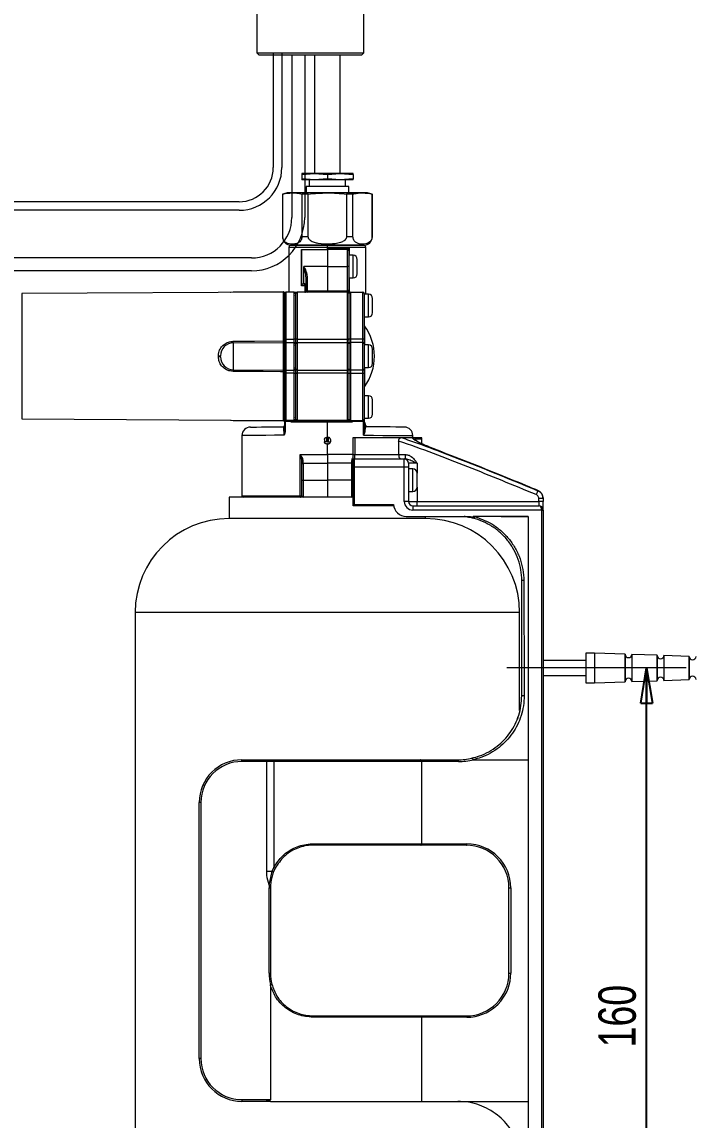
# Model space of a CAD drawing. Header units: millimetres. Extents: x 21 to 1027, y 27 to 1460.
# Drawn here: x 394 to 710, y 386 to 900 of the extents above; entities that cross this region are included whole.
import ezdxf

# ---------------------------------------------------------------- set-up
doc = ezdxf.new("R2010")
doc.units = ezdxf.units.MM
doc.header["$LTSCALE"] = 5
doc.linetypes.add('CENTERX2', pattern=[20.32, 12.7, -2.54, 2.54, -2.54])
doc.layers.add('LEVEL0', color=179, linetype='Continuous')
doc.styles.add('SLDTEXTSTYLE0', font='TXT', dxfattribs={"width": 0.75})
doc.dimstyles.new('SLDDIMSTYLE1', dxfattribs={"dimtxt": 17.5, "dimasz": 16.51, "dimexe": 0, "dimexo": 0.0625, "dimgap": 4.375, "dimtad": 1, "dimdec": 0, "dimlfac": 0.5, "dimrnd": 1e-09, "dimzin": 12, "dimdsep": 46, "dimtxsty": 'SLDTEXTSTYLE0', "dimblk1": 'CLOSED', "dimblk2": 'CLOSED', "dimsah": 1, "dimcen": 0.09, "dimadec": 0, "dimazin": 3, "dimtfac": 1, "dimtofl": 0, "dimtmove": 0, "dimatfit": 3, "dimldrblk": 'CLOSED', "dimfxl": 0, "dimfrac": 2, "dimtolj": 1, "dimtzin": 12, "dimarcsym": 0})

# ---------------------------------------------------------------- blocks, each defined once
blk = doc.blocks.new('_CLOSED')
at = {"color": 0, "linetype": 'ByBlock', "lineweight": -2}
for p, q in [((-1, 0.166667), (0, 0)), ((-1, 0.166667), (-1, -0.166667)), ((0, 0), (-1, -0.166667)), ((0, 0), (-1, 0))]:
    blk.add_line(p, q, dxfattribs=at)
blk = doc.blocks.new('_D_4')
at = {"layer": 'LEVEL0', "color": 7}
blk.add_line((686.64, 277.3), (686.64, 597.3), dxfattribs=at)
at = {"layer": 'LEVEL0', "color": 7, "xscale": 16.51, "yscale": 16.51}
for p, rotation in [((686.64, 597.3, -32.55), 90.00000000000014), ((686.64, 277.3, -32.55), 270.0000000000002)]:
    blk.add_blockref('_CLOSED', p, dxfattribs=dict(at, rotation=rotation))
at = {"layer": 'LEVEL0', "color": 7, "insert": (664.08, 419.56, -32.55), "char_height": 17.5, "attachment_point": 1, "rotation": 90, "style": 'SLDTEXTSTYLE0'}
blk.add_mtext('160', dxfattribs=at)

msp = doc.modelspace()

# ---------------------------------------------------------------- linework, layer by layer
at = {"color": 7, "linetype": 'Continuous', "lineweight": 15}
for p, q in [((504.18, 937.81), (504.18, 885.39)), ((554.18, 885.39), (554.18, 937.81)), ((504.18, 885.39), (505.18, 884.39)), ((504.18, 885.39), (554.18, 885.39)), ((553.18, 884.39), (554.18, 885.39)), ((553.18, 884.39), (505.18, 884.39)), ((531.17, 884.39), (531.17, 828.9)), ((543.17, 828.9), (543.17, 884.39)), ((525.17, 828.4), (531.17, 828.9)), ((525.17, 828.9), (525.17, 828.4)), ((531.17, 828.9), (525.17, 828.9)), ((525.17, 828.4), (525.17, 826.39)), ((531.17, 828.9), (537.17, 828.4)), ((543.17, 828.9), (531.17, 828.9)), ((537.17, 828.4), (543.17, 828.9)), ((537.17, 828.4), (537.17, 826.39)), ((543.17, 828.9), (549.17, 828.4)), ((549.17, 828.9), (543.17, 828.9)), ((549.17, 828.4), (549.17, 828.9)), ((549.17, 828.4), (549.17, 826.39)), ((531.17, 825.9), (525.17, 826.39)), ((525.17, 826.39), (525.17, 825.9)), ((531.17, 825.9), (525.17, 825.9)), ((528.67, 825.9), (528.67, 822.9)), ((537.17, 826.39), (531.17, 825.9)), ((543.17, 825.9), (531.17, 825.9)), ((543.17, 825.9), (537.17, 826.39)), ((549.17, 826.39), (543.17, 825.9)), ((549.17, 825.9), (543.17, 825.9)), ((545.67, 822.9), (545.67, 825.9)), ((549.17, 825.9), (549.17, 826.39)), ((518.37, 819.9), (516.17, 819.31)), ((516.17, 819.31), (516.17, 799.3)), ((516.25, 819.31), (516.17, 819.31)), ((516.25, 799.3), (516.25, 819.31)), ((527.77, 819.9), (518.37, 819.9)), ((528.23, 819.31), (525.19, 819.31)), ((525.19, 819.31), (525.19, 799.3)), ((527.17, 822.9), (527.17, 819.9)), ((547.17, 822.9), (527.17, 822.9)), ((555.97, 819.9), (527.77, 819.9)), ((528.23, 799.3), (528.23, 819.31)), ((546.12, 819.31), (546.12, 799.3)), ((549.16, 819.31), (546.12, 819.31)), ((547.17, 819.9), (547.17, 822.9)), ((549.16, 799.3), (549.16, 819.31)), ((558.17, 819.31), (555.97, 819.9)), ((558.17, 819.31), (558.1, 819.31)), ((558.1, 819.31), (558.1, 799.3)), ((558.17, 799.3), (558.17, 819.31)), ((519.17, 794.3), (519.17, 773.3)), ((528.67, 795.3), (520.17, 795.3)), ((520.17, 795.3), (537.17, 795.3)), ((524.98, 793.3), (525.17, 793.3)), ((525.17, 793.3), (537.17, 793.3)), ((525.17, 777.3), (525.17, 793.3)), ((554.17, 795.3), (528.67, 795.3)), ((537.17, 795.3), (554.17, 795.3)), ((537.17, 794.3), (537.17, 795.3)), ((537.17, 794.3), (537.17, 793.9)), ((537.17, 793.3), (537.17, 793.9)), ((546.57, 793.3), (537.17, 793.3)), ((537.17, 793.3), (537.17, 785.3)), ((547.17, 792.7), (547.17, 785.3)), ((555.17, 772.34), (555.17, 794.3)), ((549.17, 790.6), (547.17, 790.6)), ((551.17, 782), (551.17, 788.6)), ((537.17, 785.3), (537.17, 773.9)), ((547.17, 785.3), (547.17, 774.24)), ((525.17, 777.3), (526.17, 777.3)), ((527.17, 774.1), (527.17, 780.17)), ((547.17, 780), (549.17, 780)), ((516.57, 773.29), (394.17, 772.65)), ((516.57, 773.53), (493.12, 773.33)), ((517.17, 772.93), (517.17, 772.7)), ((517.17, 751.11), (517.17, 772.7)), ((521.57, 773.3), (517.77, 773.3)), ((521.57, 773.3), (521.97, 773.3)), ((521.97, 773.3), (522.97, 773.3)), ((522.17, 772.7), (522.17, 751.11)), ((522.37, 751.11), (522.37, 772.7)), ((546.57, 773.3), (522.97, 773.3)), ((527.17, 773.9), (527.17, 774.1)), ((537.17, 773.5), (527.77, 773.5)), ((537.17, 773.5), (537.17, 773.9)), ((547.33, 773.5), (537.17, 773.5)), ((537.17, 773.3), (537.17, 773.5)), ((546.57, 773.3), (547.57, 773.3)), ((547.17, 773.9), (547.17, 774.3)), ((547.17, 772.7), (547.17, 751.11)), ((547.56, 773.34), (547.33, 773.5)), ((547.37, 751.11), (547.37, 772.7)), ((547.57, 773.3), (547.97, 773.3)), ((547.97, 773.3), (553.77, 773.3)), ((554.37, 772.7), (554.37, 751.11)), ((556.37, 772.34), (554.37, 772.34)), ((558.37, 763.74), (558.37, 770.34)), ((554.37, 761.74), (556.37, 761.74)), ((517.17, 749.2), (517.17, 751.11)), ((522.17, 751.11), (522.17, 749.2)), ((522.37, 749.2), (522.37, 751.11)), ((547.17, 751.11), (547.17, 749.2)), ((547.37, 749.2), (547.37, 751.11)), ((554.37, 751.11), (554.37, 749.2)), ((493.12, 749.59), (516.57, 749.79)), ((517.17, 737.4), (517.17, 749.2)), ((517.77, 749.8), (521.57, 749.8)), ((522.17, 749.2), (522.17, 737.4)), ((522.37, 737.4), (522.37, 749.2)), ((522.97, 749.8), (546.57, 749.8)), ((547.17, 749.2), (547.17, 737.4)), ((547.37, 737.4), (547.37, 749.2)), ((553.77, 749.8), (547.97, 749.8)), ((554.37, 749.2), (554.37, 737.4)), ((556.37, 748.6), (554.37, 748.6)), ((558.37, 740), (558.37, 746.6)), ((487.17, 743.01), (487.17, 743.59)), ((493.12, 737.01), (516.57, 736.8)), ((517.17, 735.49), (517.17, 737.4)), ((517.77, 736.8), (521.57, 736.8)), ((522.17, 737.4), (522.17, 735.49)), ((522.37, 735.49), (522.37, 737.4)), ((522.97, 736.8), (546.57, 736.8)), ((547.17, 737.4), (547.17, 735.49)), ((547.37, 735.49), (547.37, 737.4)), ((553.77, 736.8), (547.97, 736.8)), ((554.37, 738), (556.37, 738)), ((554.37, 737.4), (554.37, 735.49)), ((517.17, 713.9), (517.17, 735.49)), ((522.17, 735.49), (522.17, 713.9)), ((522.37, 713.9), (522.37, 735.49)), ((547.17, 735.49), (547.17, 713.9)), ((547.37, 713.9), (547.37, 735.49)), ((554.37, 735.49), (554.37, 713.9)), ((556.37, 724.86), (554.37, 724.86)), ((558.37, 716.26), (558.37, 722.86)), ((394.17, 713.94), (516.57, 713.3)), ((493.12, 713.27), (516.57, 713.06)), ((517.17, 713.9), (517.17, 713.66)), ((517.17, 708.57), (517.17, 712.7)), ((521.57, 713.3), (517.77, 713.3)), ((519.42, 713.19), (519.43, 713.2)), ((520.77, 713.1), (537.17, 713.1)), ((521.97, 713.3), (521.57, 713.3)), ((522.97, 713.3), (521.97, 713.3)), ((546.57, 713.3), (522.97, 713.3)), ((537.17, 713.1), (537.17, 713.3)), ((537.17, 712.5), (537.17, 713.1)), ((537.17, 713.1), (548.77, 713.1)), ((537.17, 705.3), (537.17, 712.5)), ((547.57, 713.3), (546.57, 713.3)), ((547.97, 713.3), (547.57, 713.3)), ((547.97, 713.3), (553.77, 713.3)), ((554.37, 714.26), (556.37, 714.26)), ((554.37, 712.7), (554.37, 708.71)), ((497.17, 706.16), (497.17, 677.9)), ((537.17, 705.3), (536.77, 705.3)), ((537.17, 705.3), (537.57, 705.3)), ((537.17, 705.3), (537.17, 703.3)), ((549.17, 705.3), (549.46, 705.3)), ((549.17, 697.3), (549.17, 705.3)), ((549.46, 705.3), (576.79, 705.3)), ((549.95, 705.21), (571.79, 705.21)), ((576.79, 705.3), (578.25, 705.3)), ((577.17, 705.3), (577.17, 706.13)), ((578.25, 705.3), (581.17, 705.3)), ((535.77, 704.3), (535.77, 703.3)), ((536.77, 703.3), (535.77, 703.3)), ((537.17, 703.3), (536.77, 703.3)), ((536.77, 702.3), (537.17, 702.3)), ((537.17, 703.3), (537.57, 703.3)), ((537.57, 702.3), (537.17, 702.3)), ((537.17, 697.3), (537.17, 702.3)), ((537.57, 703.3), (538.57, 703.3)), ((538.57, 704.3), (538.57, 703.3)), ((570.53, 703.59), (570.53, 697.3)), ((581.37, 702.32), (581.37, 704.43)), ((584.74, 700.88), (584.73, 700.85)), ((537.17, 697.3), (537.17, 693.3)), ((549.17, 691.3), (549.17, 694.7)), ((549.77, 695.3), (573.17, 695.3)), ((573.17, 695.3), (573.52, 695.3)), ((525.17, 685.3), (525.17, 692.7)), ((525.77, 693.3), (537.17, 693.3)), ((548.57, 693.3), (537.17, 693.3)), ((537.17, 693.3), (537.17, 685.3)), ((549.17, 673.3), (549.17, 691.3)), ((575.17, 693.3), (575.17, 691.3)), ((575.17, 691.3), (575.17, 675.3)), ((577.17, 690.6), (575.17, 690.6)), ((525.17, 677.9), (525.17, 685.3)), ((537.17, 685.3), (537.17, 677.3)), ((579.17, 682), (579.17, 688.6)), ((575.17, 680), (577.17, 680)), ((491.17, 677.3), (491.17, 667.3)), ((549.17, 677.3), (491.17, 677.3)), ((638.17, 676.65), (638.17, 675.3)), ((638.17, 671.3), (638.17, 675.3)), ((568.17, 673.3), (549.17, 673.3)), ((577.17, 673.3), (636.17, 673.3)), ((638.17, 671.3), (638.17, 203.3)), ((583.17, 667.3), (491.17, 667.3)), ((574.09, 668.3), (602.7, 668.3)), ((583.17, 667.3), (583.17, 668.3)), ((631.17, 668.3), (631.17, 554.3)), ((628.17, 584.3), (628.17, 638.3)), ((447.17, 623.3), (447.17, 283.3)), ((627.17, 577.31), (627.17, 623.3)), ((662.17, 604.3), (658.17, 604.3)), ((658.17, 604.3), (658.17, 590.3)), ((676.58, 603.79), (662.17, 604.3)), ((662.17, 604.3), (662.17, 590.3)), ((676.57, 603.74), (676.57, 590.86)), ((676.58, 590.8), (676.58, 603.79)), ((691.58, 603.27), (679.77, 603.68)), ((679.77, 603.68), (679.77, 597.3)), ((691.57, 603.21), (691.57, 591.38)), ((691.58, 591.32), (691.58, 603.27)), ((706.58, 602.75), (694.77, 603.16)), ((694.77, 603.16), (694.77, 597.3)), ((706.57, 602.69), (706.57, 591.9)), ((706.58, 591.85), (706.58, 602.75)), ((658.17, 600.8), (638.17, 600.8)), ((679.77, 597.3), (679.77, 590.91)), ((694.77, 597.3), (694.77, 591.44)), ((638.17, 593.8), (658.17, 593.8)), ((694.77, 591.44), (706.58, 591.85)), ((658.17, 590.3), (662.17, 590.3)), ((662.17, 590.3), (676.58, 590.8)), ((679.77, 590.91), (691.58, 591.32)), ((626.3, 574.06), (626.12, 573.39)), ((497.17, 554.3), (508.75, 554.3)), ((508.75, 554.3), (512.28, 554.3)), ((512.28, 554.3), (580.83, 554.3)), ((580.83, 554.3), (598.17, 554.3)), ((605.54, 554.3), (631.17, 554.3)), ((631.17, 554.3), (631.17, 394.3)), ((479.47, 543.59), (478.84, 542.06)), ((477.17, 414.3), (477.17, 534.3)), ((580.93, 514.3), (530.49, 514.3)), ((602.17, 514.3), (580.93, 514.3)), ((512.76, 503.55), (511.97, 501.84)), ((510.49, 494.3), (510.49, 454.3)), ((622.17, 454.3), (622.17, 494.3)), ((510.49, 448.7), (510.49, 395.1)), ((530.49, 434.3), (580.93, 434.3)), ((580.93, 434.3), (602.17, 434.3)), ((508.01, 394.3), (497.17, 394.3)), ((510.49, 394.3), (508.01, 394.3)), ((581.22, 394.3), (598.17, 394.3)), ((631.17, 394.3), (631.17, 265.3))]:
    msp.add_line(p, q, dxfattribs=at)
at = {"color": 8, "linetype": 'Continuous', "lineweight": 0}
for p, q in [((516.25, 799.3), (516.17, 799.3)), ((528.23, 799.3), (525.19, 799.3)), ((549.16, 799.3), (546.12, 799.3)), ((558.17, 799.3), (558.1, 799.3)), ((537.17, 794.3), (519.17, 794.3)), ((524.98, 776.3), (524.98, 793.3)), ((555.17, 794.3), (537.17, 794.3)), ((537.17, 793.9), (547.43, 793.9)), ((546.57, 785.3), (546.57, 793.3)), ((547.43, 793.9), (547.43, 790.6)), ((549.17, 780), (549.17, 790.6)), ((526.17, 777.3), (526.17, 785.3)), ((537.17, 785.3), (526.17, 785.3)), ((537.17, 785.3), (546.57, 785.3)), ((546.57, 773.9), (546.57, 785.3)), ((547.17, 785.3), (546.57, 785.3)), ((527.17, 780.17), (527.77, 780.17)), ((527.77, 780.17), (527.77, 773.9)), ((547.43, 780), (547.43, 773.41)), ((394.17, 772.65), (394.17, 743.3)), ((493.12, 773.33), (493.12, 773.17)), ((516.57, 773.29), (516.57, 773.53)), ((516.57, 750.55), (516.57, 773.29)), ((517.77, 773.3), (517.77, 751.27)), ((521.57, 751.27), (521.57, 773.3)), ((521.97, 773.3), (521.97, 773.14)), ((522.37, 772.7), (522.17, 772.7)), ((522.97, 773.3), (522.97, 751.27)), ((526.75, 776.3), (524.98, 776.3)), ((526.75, 773.32), (526.75, 776.3)), ((527.17, 776.3), (526.75, 776.3)), ((527.77, 773.9), (527.77, 773.5)), ((527.77, 773.9), (537.17, 773.9)), ((527.77, 773.5), (527.77, 773.4)), ((537.17, 773.9), (546.57, 773.9)), ((546.57, 751.27), (546.57, 773.3)), ((547.37, 772.7), (547.17, 772.7)), ((547.57, 773.3), (547.57, 773.14)), ((547.97, 773.3), (547.97, 751.27)), ((553.77, 751.27), (553.77, 773.3)), ((556.37, 761.74), (556.37, 772.34)), ((554.49, 757.56), (554.49, 748.6)), ((517.77, 751.27), (517.77, 749.8)), ((517.77, 751.27), (521.57, 751.27)), ((521.57, 749.8), (521.57, 751.27)), ((522.97, 751.27), (522.97, 749.8)), ((522.97, 751.27), (546.57, 751.27)), ((546.57, 749.8), (546.57, 751.27)), ((547.97, 751.27), (547.97, 749.8)), ((553.77, 751.27), (547.97, 751.27)), ((553.77, 749.8), (553.77, 751.27)), ((493.12, 749.59), (493.12, 737.01)), ((516.57, 736.8), (516.57, 749.79)), ((517.77, 749.8), (517.77, 736.8)), ((521.57, 736.8), (521.57, 749.8)), ((522.97, 749.8), (522.97, 736.8)), ((546.57, 736.8), (546.57, 749.8)), ((547.97, 749.8), (547.97, 736.8)), ((553.77, 736.8), (553.77, 749.8)), ((556.37, 738), (556.37, 748.6)), ((394.17, 743.3), (394.17, 713.94)), ((486.18, 743.02), (486.18, 743.58)), ((516.57, 713.3), (516.57, 736.04)), ((517.77, 736.8), (517.77, 735.33)), ((521.57, 735.33), (521.57, 736.8)), ((522.97, 736.8), (522.97, 735.33)), ((546.57, 735.33), (546.57, 736.8)), ((547.97, 736.8), (547.97, 735.33)), ((553.77, 735.33), (553.77, 736.8)), ((554.49, 738), (554.49, 729.03)), ((521.57, 735.33), (517.77, 735.33)), ((517.77, 735.33), (517.77, 713.3)), ((521.57, 713.3), (521.57, 735.33)), ((546.57, 735.33), (522.97, 735.33)), ((522.97, 735.33), (522.97, 713.3)), ((546.57, 713.3), (546.57, 735.33)), ((547.97, 735.33), (553.77, 735.33)), ((547.97, 735.33), (547.97, 713.3)), ((553.77, 713.3), (553.77, 735.33)), ((556.37, 714.26), (556.37, 724.86)), ((493.12, 713.42), (493.12, 713.27)), ((516.57, 713.06), (516.57, 713.3)), ((517.17, 712.7), (517.48, 712.7)), ((517.48, 712.7), (517.48, 708.57)), ((519.85, 712.7), (517.48, 712.7)), ((537.17, 712.5), (520.52, 712.5)), ((520.77, 713.3), (520.77, 713.1)), ((521.97, 713.3), (521.97, 713.45)), ((522.17, 713.9), (522.37, 713.9)), ((548.6, 712.5), (537.17, 712.5)), ((547.17, 713.9), (547.37, 713.9)), ((547.57, 713.45), (547.57, 713.3)), ((548.77, 713.1), (548.77, 713.3)), ((554.03, 712.7), (549.13, 712.7)), ((554.03, 706.31), (554.03, 712.7)), ((554.03, 712.7), (554.37, 712.7)), ((554.4, 710.78), (554.97, 710.78)), ((517.17, 708.57), (517.48, 708.57)), ((536.77, 705.3), (536.77, 703.3)), ((537.57, 705.3), (537.57, 703.3)), ((549.95, 705.21), (549.95, 697.3)), ((578.44, 704.43), (578.44, 703.96)), ((581.37, 704.43), (578.44, 704.43)), ((524.49, 697.3), (537.17, 697.3)), ((524.49, 677.9), (524.49, 697.3)), ((549.17, 697.3), (537.17, 697.3)), ((549.17, 697.3), (549.95, 697.3)), ((549.77, 695.3), (549.77, 691.3)), ((549.95, 697.3), (570.53, 697.3)), ((570.53, 697.3), (573.52, 697.3)), ((573.17, 691.3), (573.17, 695.3)), ((573.52, 697.3), (573.52, 695.3)), ((525.77, 693.3), (525.77, 685.3)), ((548.57, 685.3), (548.57, 693.3)), ((549.17, 691.3), (549.77, 691.3)), ((549.77, 691.3), (549.77, 673.9)), ((573.17, 691.3), (549.77, 691.3)), ((573.17, 675.3), (573.17, 691.3)), ((575.17, 691.3), (573.17, 691.3)), ((579.17, 693.3), (575.17, 693.3)), ((577.17, 680), (577.17, 690.6)), ((579.17, 693.3), (579.17, 688.6)), ((525.17, 685.3), (525.77, 685.3)), ((525.77, 685.3), (525.77, 677.3)), ((525.77, 685.3), (537.17, 685.3)), ((548.57, 685.3), (537.17, 685.3)), ((548.57, 677.3), (548.57, 685.3)), ((548.57, 685.3), (549.17, 685.3)), ((579.17, 682), (579.17, 675.3)), ((497.17, 677.9), (524.49, 677.9)), ((524.49, 677.9), (525.17, 677.9)), ((549.77, 673.9), (568.1, 673.9)), ((575.17, 675.3), (573.17, 675.3)), ((575.17, 675.3), (579.17, 675.3)), ((579.17, 673.3), (579.17, 675.3)), ((579.17, 675.3), (636.17, 675.3)), ((636.17, 675.3), (636.17, 676.65)), ((638.17, 676.65), (636.17, 676.65)), ((636.17, 675.3), (636.17, 673.3)), ((638.17, 675.3), (636.17, 675.3)), ((577.17, 673.3), (577.17, 671.3)), ((637.57, 671.3), (577.17, 671.3)), ((637.57, 203.3), (637.57, 671.3)), ((637.57, 671.3), (638.17, 671.3)), ((627.17, 623.3), (447.17, 623.3)), ((497.17, 553.5), (497.17, 554.3)), ((508.75, 553.5), (497.17, 553.5)), ((508.75, 553.5), (508.75, 554.3)), ((508.75, 502.06), (508.75, 553.5)), ((512.06, 553.5), (508.75, 553.5)), ((581.22, 553.5), (512.06, 553.5)), ((512.06, 553.5), (512.06, 503.82)), ((581.22, 553.5), (581.22, 514.9)), ((598.56, 553.5), (581.22, 553.5)), ((477.97, 534.3), (477.17, 534.3)), ((477.97, 534.3), (477.97, 414.3)), ((530.45, 514.9), (581.22, 514.9)), ((581.22, 514.9), (602.46, 514.9)), ((508.75, 502.06), (511.28, 502.06)), ((509.93, 495.6), (511.28, 502.06)), ((511.28, 502.06), (512.06, 503.82)), ((509.89, 494.3), (510.49, 494.3)), ((509.89, 454.3), (509.89, 494.3)), ((622.17, 494.3), (623.06, 494.3)), ((623.06, 494.3), (623.06, 454.3)), ((509.89, 454.3), (510.49, 454.3)), ((622.17, 454.3), (623.06, 454.3)), ((581.22, 433.7), (530.45, 433.7)), ((581.22, 433.7), (581.22, 394.3)), ((602.46, 433.7), (581.22, 433.7)), ((477.97, 414.3), (477.17, 414.3)), ((497.17, 395.1), (510.49, 395.1)), ((497.17, 395.1), (497.17, 394.3)), ((598.17, 394.3), (631.17, 394.3))]:
    msp.add_line(p, q, dxfattribs=at)
at = {"color": 8, "linetype": 'Continuous', "lineweight": 0, "flags": 128}
for points in [[(526.75, 776.3), (526.74, 776.49), (526.71, 776.68), (526.66, 776.85), (526.58, 777), (526.5, 777.13), (526.4, 777.22), (526.29, 777.28), (526.17, 777.3)], [(526.91, 773.4), (526.91, 773.39), (526.93, 773.36), (526.96, 773.31), (526.97, 773.3)], [(493.12, 750.35), (495.12, 750.37), (503.12, 750.44), (516.57, 750.55)], [(522.17, 750.88), (522.2, 750.89), (522.26, 750.9), (522.31, 750.91), (522.34, 750.93), (522.37, 750.95), (522.37, 750.97)], [(547.37, 750.88), (547.35, 750.89), (547.29, 750.9), (547.24, 750.91), (547.2, 750.93), (547.18, 750.95), (547.17, 750.97)], [(516.57, 736.04), (515.17, 736.06), (507.17, 736.12), (493.12, 736.24)], [(522.17, 735.71), (522.2, 735.71), (522.26, 735.7), (522.31, 735.68), (522.34, 735.66), (522.37, 735.64), (522.37, 735.62)], [(547.37, 735.71), (547.35, 735.71), (547.29, 735.7), (547.24, 735.68), (547.2, 735.66), (547.18, 735.64), (547.17, 735.62)], [(519.85, 712.7), (519.92, 712.81), (520, 712.92), (520.08, 713.02), (520.17, 713.1), (520.25, 713.16), (520.33, 713.2), (520.39, 713.21), (520.44, 713.2)], [(520.52, 712.5), (520.53, 712.61), (520.54, 712.73), (520.57, 712.83), (520.6, 712.92), (520.64, 713), (520.68, 713.05), (520.73, 713.09), (520.77, 713.1)], [(516.88, 706.31), (512.35, 706.28), (508.29, 706.24), (504.77, 706.22), (501.87, 706.19), (499.63, 706.18), (498.09, 706.16), (497.29, 706.16), (497.17, 706.16)], [(554.03, 706.31), (558.77, 706.28), (563.11, 706.24), (566.98, 706.21), (570.31, 706.19), (573.03, 706.17), (575.09, 706.15), (576.47, 706.14), (577.12, 706.13), (577.17, 706.13)], [(635.69, 680.35), (635.67, 680.28), (635.61, 680.16), (635.54, 679.98), (635.44, 679.75), (635.33, 679.48), (635.21, 679.18), (635.07, 678.85), (634.93, 678.51)], [(524.49, 677.9), (524.5, 677.78), (524.51, 677.67), (524.52, 677.56), (524.55, 677.47), (524.58, 677.4), (524.61, 677.34), (524.64, 677.31), (524.68, 677.3)], [(606.03, 668.24), (606.03, 668.25), (606.03, 668.27), (606.03, 668.28), (606.03, 668.3), (606.03, 668.31), (606.03, 668.33), (606.03, 668.34), (606.03, 668.36)], [(606.03, 668.36), (618.49, 668.33), (631.07, 668.3), (631.17, 668.3)], [(512.06, 553.5), (512.06, 553.65), (512.08, 553.8), (512.1, 553.94), (512.13, 554.06), (512.16, 554.16), (512.2, 554.24), (512.24, 554.28), (512.28, 554.3)], [(581.22, 553.5), (581.21, 553.65), (581.19, 553.8), (581.15, 553.94), (581.11, 554.06), (581.05, 554.16), (580.98, 554.24), (580.91, 554.28), (580.83, 554.3)], [(598.56, 553.5), (598.55, 553.65), (598.53, 553.8), (598.5, 553.94), (598.45, 554.06), (598.39, 554.16), (598.32, 554.24), (598.25, 554.28), (598.17, 554.3)], [(580.93, 514.3), (580.99, 514.31), (581.04, 514.34), (581.09, 514.4), (581.13, 514.47), (581.17, 514.56), (581.2, 514.67), (581.21, 514.78), (581.22, 514.9)], [(602.17, 514.3), (602.23, 514.31), (602.29, 514.34), (602.34, 514.4), (602.38, 514.47), (602.42, 514.56), (602.44, 514.67), (602.46, 514.78), (602.46, 514.9)], [(509.93, 495.6), (510.05, 495.6), (510.16, 495.59), (510.27, 495.58), (510.36, 495.58), (510.43, 495.57), (510.49, 495.57), (510.52, 495.57), (510.53, 495.57)], [(580.93, 434.3), (580.99, 434.29), (581.04, 434.25), (581.09, 434.2), (581.13, 434.12), (581.17, 434.03), (581.2, 433.93), (581.21, 433.81), (581.22, 433.7)], [(602.17, 434.3), (602.23, 434.29), (602.29, 434.25), (602.34, 434.2), (602.38, 434.12), (602.42, 434.03), (602.44, 433.93), (602.46, 433.81), (602.46, 433.7)]]:
    msp.add_lwpolyline(points, dxfattribs=at)
at = {"color": 7, "linetype": 'Continuous', "lineweight": 15, "flags": 128}
for points in [[(493.12, 773.33), (491.96, 773.2), (491.79, 773.16)], [(491.79, 713.43), (491.96, 713.39), (493.12, 713.27)], [(501.14, 710.16), (501.39, 710.16), (502.34, 710.17), (503.98, 710.18), (506.27, 710.2), (509.18, 710.23), (512.64, 710.26), (516.58, 710.29)], [(554.42, 712.81), (554.72, 712.13), (555.09, 710.8)], [(573.21, 710.13), (573.19, 710.13), (572.63, 710.14), (571.32, 710.15), (569.29, 710.17), (566.57, 710.19), (563.23, 710.22), (559.33, 710.25), (554.97, 710.29)], [(549.17, 673.3), (549.18, 673.31), (549.21, 673.33), (549.25, 673.38), (549.31, 673.44), (549.39, 673.51), (549.47, 673.6), (549.57, 673.69), (549.67, 673.79), (549.77, 673.9)]]:
    msp.add_lwpolyline(points, dxfattribs=at)
at = {"color": 7, "linetype": 'Continuous', "lineweight": 15}
for centre, radius, start, end in [((520.17, 799.3), 4, 180, 270), ((554.17, 799.3), 4, 270, 0), ((520.17, 794.3), 1, 90, 180), ((546.57, 792.7), 0.6, 0, 90), ((554.17, 794.3), 1, 0, 90), ((549.17, 788.6), 2, 360, 90), ((549.17, 782), 2, 270, 0), ((526.17, 776.3), 1, 0, 90), ((516.57, 772.93), 0.6, 0, 90.5), ((516.57, 772.69), 0.6, 0, 90.3), ((517.77, 772.7), 0.6, 90, 180), ((521.57, 772.7), 0.6, 0, 90), ((521.97, 772.2), 0.4, 300, 0), ((522.97, 772.7), 0.6, 90, 180), ((526.57, 773.9), 0.6, 270, 303.5573), ((527.77, 774.1), 0.6, 180, 270), ((546.57, 772.7), 0.6, 0, 90), ((547.57, 772.2), 0.4, 180, 240), ((547.97, 772.7), 0.6, 90, 180), ((553.77, 772.7), 0.6, 0, 90), ((556.37, 770.34), 2, 0, 90), ((556.37, 763.74), 2, 270, 0), ((554.97, 757.92), 0.6, 180, 216.4751), ((535.19, 743.3), 24, 323.5249, 36.4751), ((493.17, 743.59), 6, 90.5, 180), ((516.57, 749.19), 0.6, 360, 90.5), ((517.77, 749.2), 0.6, 90, 180), ((521.57, 749.2), 0.6, 0, 90), ((521.97, 748.7), 0.4, 300, 0), ((522.97, 749.2), 0.6, 90, 180), ((546.57, 749.2), 0.6, 0, 90), ((547.57, 748.7), 0.4, 180, 240), ((547.97, 749.2), 0.6, 90, 180), ((553.77, 749.2), 0.6, 0, 90), ((556.37, 746.6), 2, 0, 90), ((493.17, 743.01), 6, 180, 269.5), ((516.57, 737.4), 0.6, 269.5, 0), ((517.77, 737.4), 0.6, 180, 270), ((521.57, 737.4), 0.6, 270, 0), ((521.97, 737.9), 0.4, 0, 60), ((522.97, 737.4), 0.6, 180, 270), ((546.57, 737.4), 0.6, 270, 0), ((547.57, 737.9), 0.4, 120, 180), ((547.97, 737.4), 0.6, 180, 270), ((553.77, 737.4), 0.6, 270, 0), ((556.37, 740), 2, 270, 0), ((554.97, 728.67), 0.6, 143.5249, 180), ((556.37, 722.86), 2, 0, 90), ((556.37, 716.26), 2, 270, 0), ((501.17, 706.16), 4, 90.5, 180.2261), ((516.57, 713.9), 0.6, 269.7, 0), ((516.57, 713.66), 0.6, 269.5, 0), ((516.57, 710.89), 0.6, 270.5, 0), ((517.77, 713.9), 0.6, 180, 270), ((521.57, 713.9), 0.6, 270, 0), ((521.97, 714.4), 0.4, 0, 60), ((522.97, 713.9), 0.6, 180, 270), ((546.57, 713.9), 0.6, 270, 0), ((547.57, 714.4), 0.4, 120, 180), ((547.97, 713.9), 0.6, 180, 270), ((548.77, 713.7), 0.6, 270, 318.1897), ((553.77, 713.9), 0.6, 270, 0), ((554.97, 710.89), 0.6, 180, 269.5), ((555.69, 710.89), 0.6, 187.7463, 269.5), ((573.17, 706.13), 4, 0.6703, 89.5), ((579.37, 704.43), 2, 0, 25.8419), ((549.77, 694.7), 0.6, 90, 180), ((573.17, 693.3), 2, 0, 90), ((525.77, 692.7), 0.6, 90, 180), ((548.57, 692.7), 0.6, 0, 90), ((577.17, 688.6), 2, 0, 90), ((577.17, 682), 2, 270, 0), ((497.77, 677.9), 0.6, 180, 270), ((525.77, 677.9), 0.6, 180, 270), ((548.57, 677.9), 0.6, 270, 0), ((574.09, 674.3), 6, 183.8226, 270), ((577.17, 675.3), 2, 180, 270), ((636.17, 671.3), 2, 0, 90), ((491.17, 623.3), 44, 90, 180), ((583.17, 623.3), 44, 0, 90), ((678.17, 603.74), 1.6, 182, 358), ((693.17, 603.21), 1.6, 182, 358), ((708.17, 602.69), 1.6, 182, 358), ((678.17, 590.86), 1.6, 2, 178), ((693.17, 591.38), 1.6, 2, 178), ((708.17, 591.9), 1.6, 2, 178), ((497.17, 534.3), 20, 90, 180), ((598.17, 584.3), 30, 270, 282.87), ((602.17, 494.3), 20, 0, 90), ((530.49, 494.3), 20, 176.3632, 180), ((530.49, 454.3), 20, 180, 194.8723), ((602.17, 454.3), 20, 270, 0), ((602.46, 454.3), 20.6, 280.8616, 0), ((497.17, 414.3), 20, 180, 270)]:
    msp.add_arc(centre, radius, start, end, dxfattribs=at)
at = {"color": 8, "linetype": 'Continuous', "lineweight": 0}
for centre, radius, start, end in [((546.64, 792.87), 0.539, 2.7107, 78.1675), ((527.73, 773.95), 0.557, 185.6678, 274.7209), ((517.63, 750.58), 0.698, 78.4835, 131.2676), ((521.71, 750.58), 0.698, 48.7325, 101.5165), ((522.83, 750.58), 0.698, 78.4835, 131.2676), ((546.71, 750.58), 0.698, 48.7323, 101.5166), ((547.83, 750.58), 0.698, 78.4834, 131.2677), ((553.91, 750.58), 0.698, 48.7325, 101.5165), ((440.24, 749.73), 52.88, 359.848, 0.6757), ((516.71, 749.82), 0.747, 51.9431, 101.0083), ((486.43, 769.95), 26.38, 269.4617, 271.6227), ((486.43, 716.64), 26.38, 88.3772, 90.5382), ((440.24, 736.87), 52.88, 359.3243, 0.152), ((516.71, 736.78), 0.747, 258.9922, 308.0565), ((517.63, 736.01), 0.698, 228.7321, 281.5164), ((521.71, 736.01), 0.698, 258.4836, 311.2678), ((522.83, 736.01), 0.698, 228.7322, 281.5164), ((546.71, 736.01), 0.698, 258.4835, 311.268), ((547.83, 736.01), 0.698, 228.732, 281.5165), ((553.91, 736.01), 0.698, 258.4836, 311.2678), ((519.57, 713.85), 0.675, 257.1264, 305.3597), ((548.3, 712.44), 0.869, 17.4162, 44.9993), ((549.77, 713.67), 0.429, 239.0778, 277.2569), ((554.77, 708.8), 0.406, 193.0488, 266.3398), ((576.16, 703.49), 1.91, 25.5335, 70.8461), ((576.32, 704.43), 2.12, 359.9386, 24.2371), ((525.65, 694.2), 0.482, 90.1101, 169.348), ((548.7, 694.2), 0.482, 10.6519, 89.8899), ((577.17, 675.3), 4, 180, 270), ((628.86, 616.96), 21.35, 89.2667, 91.8476), ((628.94, 538.72), 45.59, 89.5393, 90.9616), ((497.17, 534.3), 19.2, 90, 180), ((598.56, 584.3), 30.8, 270, 283.0874), ((532.51, 514.75), 2.07, 175.8623, 192.5942), ((602.46, 494.3), 20.6, 0, 90), ((512.36, 504.18), 2.38, 242.9556, 260.3662), ((512.98, 505.11), 1.58, 234.5675, 262.0496), ((530.49, 494.3), 20.6, 176.3632, 180), ((530.49, 454.3), 20.6, 180, 194.8064), ((532.51, 433.85), 2.07, 167.4049, 184.1383), ((602.46, 454.3), 20.6, 270, 280.8616), ((497.17, 414.3), 19.2, 180, 270)]:
    msp.add_arc(centre, radius, start, end, dxfattribs=at)
for centre, major_axis, ratio, start_param, end_param in [((527.77, 774.1), (0.6, 0), 0.333333, 3.141593, 4.712389), ((636.17, 671.3), (0, 2), 0.7, 4.712389, 6.283185)]:
    msp.add_ellipse(centre, major_axis=major_axis, ratio=ratio, start_param=start_param, end_param=end_param, dxfattribs=at)
at = {"color": 7, "linetype": 'Continuous', "lineweight": 15}
for points, knots in [([(516.25, 819.31), (517.73, 819.57), (520.71, 820.11), (523.69, 819.58), (525.19, 819.31)], [0, 0, 0, 0, 0.496593, 1, 1, 1, 1]), ([(528.23, 819.31), (531.19, 819.57), (537.15, 820.11), (543.12, 819.58), (546.12, 819.31)], [0, 0, 0, 0, 0.496593, 1, 1, 1, 1]), ([(549.16, 819.31), (549.28, 819.33), (550.82, 819.68), (553.81, 820.06), (556.66, 819.56), (558.1, 819.31)], [0, 0, 0, 0, 0.0415259, 0.5177064, 1, 1, 1, 1]), ([(525.19, 799.3), (525.18, 799.09), (525.16, 798.68), (524.97, 798.02), (524.54, 797.23), (523.3, 796.11), (521.22, 795.74), (519.15, 795.86), (517.63, 796.56), (516.87, 797.23), (516.42, 798.17), (516.27, 798.77), (516.25, 799.16), (516.25, 799.3)], [0, 0, 0, 0, 0.029666, 0.059203, 0.10866, 0.196227, 0.448873, 0.709496, 0.792816, 0.905288, 0.942714, 0.980473, 1, 1, 1, 1]), ([(546.12, 799.3), (546.1, 799.09), (546.05, 798.68), (545.67, 798.02), (544.82, 797.23), (542.34, 796.11), (538.17, 795.74), (534.04, 795.86), (530.99, 796.56), (529.47, 797.23), (528.57, 798.17), (528.27, 798.77), (528.24, 799.16), (528.23, 799.3)], [0, 0, 0, 0, 0.0296657, 0.0592034, 0.1086604, 0.1962274, 0.4488731, 0.7094958, 0.7928165, 0.9052881, 0.9427136, 0.9804726, 1, 1, 1, 1]), ([(558.1, 799.3), (558.1, 799.16), (558.08, 798.83), (557.95, 798.24), (557.62, 797.49), (556.71, 796.45), (555.3, 795.94), (553.45, 795.77), (551.8, 795.95), (550.48, 796.58), (549.75, 797.33), (549.38, 798.02), (549.19, 798.69), (549.17, 799.11), (549.16, 799.3)], [0, 0, 0, 0, 0.020179, 0.048215, 0.091539, 0.163827, 0.348249, 0.499845, 0.702734, 0.826406, 0.89091, 0.939429, 0.97254, 1, 1, 1, 1]), ([(525.17, 776.9), (525.16, 776.79), (525.14, 776.6), (525.03, 776.39), (524.98, 776.3), (524.98, 776.3)], [0, 0, 0, 0, 0.540048, 0.988466, 1, 1, 1, 1]), ([(525.17, 776.9), (525.17, 776.95), (525.17, 777.12), (525.17, 777.27), (525.17, 777.29), (525.17, 777.3)], [0, 0, 0, 0, 0.224692, 0.649555, 1, 1, 1, 1]), ([(526.91, 773.4), (526.93, 773.42), (527, 773.46), (527.05, 773.53), (527.1, 773.61), (527.13, 773.67), (527.17, 773.77), (527.17, 773.84), (527.17, 773.89), (527.17, 773.9)], [0, 0, 0, 0, 0.119103, 0.269749, 0.304671, 0.496766, 0.544888, 0.89517, 1, 1, 1, 1]), ([(547.17, 774.24), (547.17, 774.26), (547.17, 774.29), (547.14, 774.3), (547.07, 774.28), (546.97, 774.21), (546.8, 774.08), (546.65, 773.96), (546.58, 773.9), (546.57, 773.9)], [0, 0, 0, 0, 0.109154, 0.218346, 0.328191, 0.48901, 0.713246, 0.993492, 1, 1, 1, 1]), ([(547.17, 773.9), (547.18, 773.86), (547.18, 773.78), (547.22, 773.67), (547.26, 773.58), (547.31, 773.52), (547.33, 773.5), (547.33, 773.5), (547.33, 773.5)], [0, 0, 0, 0, 0.185222, 0.369807, 0.570286, 0.802043, 0.967902, 1, 1, 1, 1]), ([(547.33, 773.5), (547.33, 773.49), (547.34, 773.49), (547.39, 773.44), (547.47, 773.37), (547.59, 773.32), (547.7, 773.3), (547.76, 773.3), (547.77, 773.3)], [0, 0, 0, 0, 0.1923503, 0.3849687, 0.5724628, 0.7513443, 0.9350958, 1, 1, 1, 1]), ([(517.17, 750.4), (517.17, 750.25), (517.17, 749.92), (517.17, 749.52), (517.17, 749.24), (517.17, 749.21), (517.17, 749.19)], [0, 0, 0, 0, 0.237188, 0.491462, 0.74573, 1, 1, 1, 1]), ([(517.17, 737.4), (517.17, 737.39), (517.17, 737.36), (517.17, 737.1), (517.17, 736.7), (517.17, 736.36), (517.17, 736.19)], [0, 0, 0, 0, 0.237153, 0.49143, 0.745716, 1, 1, 1, 1]), ([(517.17, 712.7), (517.17, 712.82), (517.17, 713.06), (517.17, 713.39), (517.17, 713.66), (517.17, 713.86), (517.17, 713.88), (517.17, 713.9)], [0, 0, 0, 0, 0.181344, 0.362325, 0.552774, 0.76678, 1, 1, 1, 1]), ([(520.33, 713.3), (520.36, 713.27), (520.39, 713.23), (520.43, 713.2), (520.44, 713.2), (520.44, 713.2)], [0, 0, 0, 0, 0.7918524, 0.9448813, 1, 1, 1, 1]), ([(520.44, 713.2), (520.48, 713.17), (520.59, 713.11), (520.7, 713.1), (520.77, 713.1)], [0, 0, 0, 0, 0.364835, 1, 1, 1, 1]), ([(554.37, 713.9), (554.37, 713.88), (554.37, 713.85), (554.37, 713.61), (554.37, 713.26), (554.37, 712.93), (554.37, 712.75), (554.37, 712.7)], [0, 0, 0, 0, 0.242198, 0.484753, 0.715456, 0.924416, 1, 1, 1, 1]), ([(516.88, 706.31), (516.88, 706.32), (516.96, 706.7), (517.11, 707.46), (517.15, 708.21), (517.17, 708.57)], [0, 0, 0, 0, 0.007828, 0.511713, 1, 1, 1, 1]), ([(535.77, 704.3), (535.79, 704.41), (535.81, 704.63), (535.98, 704.93), (536.23, 705.16), (536.51, 705.28), (536.7, 705.29), (536.77, 705.3)], [0, 0, 0, 0, 0.214588, 0.429174, 0.643839, 0.858587, 1, 1, 1, 1]), ([(538.57, 704.3), (538.56, 704.41), (538.54, 704.63), (538.37, 704.93), (538.12, 705.16), (537.83, 705.28), (537.65, 705.29), (537.57, 705.3)], [0, 0, 0, 0, 0.214588, 0.429174, 0.643839, 0.858587, 1, 1, 1, 1]), ([(549.46, 705.3), (549.52, 705.28), (549.63, 705.24), (549.81, 705.21), (549.91, 705.21), (549.95, 705.21)], [0, 0, 0, 0, 0.391506, 0.783884, 1, 1, 1, 1]), ([(570.53, 703.59), (570.54, 703.76), (570.56, 704.09), (570.73, 704.54), (571, 704.91), (571.36, 705.17), (571.64, 705.2), (571.79, 705.21)], [0, 0, 0, 0, 0.1776814, 0.3558108, 0.5280229, 0.7609505, 1, 1, 1, 1]), ([(536.77, 702.3), (536.66, 702.31), (536.44, 702.33), (536.14, 702.5), (535.91, 702.76), (535.79, 703.04), (535.78, 703.22), (535.77, 703.3)], [0, 0, 0, 0, 0.214684, 0.429366, 0.644104, 0.858839, 1, 1, 1, 1]), ([(537.57, 702.3), (537.69, 702.31), (537.91, 702.33), (538.21, 702.5), (538.44, 702.76), (538.56, 703.04), (538.57, 703.22), (538.57, 703.3)], [0, 0, 0, 0, 0.214684, 0.429366, 0.644104, 0.858839, 1, 1, 1, 1]), ([(584.74, 700.89), (584.56, 700.96), (583.67, 701.28), (582.1, 701.95), (580.24, 702.84), (578.84, 703.66), (578.06, 704.2), (577.77, 704.5), (577.8, 704.46), (577.81, 704.45)], [0, 0, 0, 0, 0.053213, 0.262134, 0.473843, 0.684578, 0.852614, 0.975727, 1, 1, 1, 1]), ([(635.7, 680.46), (634.46, 680.97), (628.3, 683.52), (611.39, 690.49), (595.57, 696.64), (584.73, 700.85)], [0, 0, 0, 0, 0.072861, 0.364305, 1, 1, 1, 1]), ([(549.17, 694.7), (549.17, 694.73), (549.17, 694.79), (549.17, 695.27), (549.17, 695.96), (549.17, 696.69), (549.17, 697.14), (549.17, 697.3)], [0, 0, 0, 0, 0.225915, 0.451951, 0.674044, 0.887369, 1, 1, 1, 1]), ([(570.53, 697.3), (570.54, 697.09), (570.56, 696.67), (570.69, 696.1), (570.9, 695.65), (571.15, 695.36), (571.34, 695.3), (571.43, 695.3), (571.43, 695.3)], [0, 0, 0, 0, 0.191236, 0.382206, 0.580381, 0.79553, 0.995523, 1, 1, 1, 1]), ([(525.17, 692.7), (525.17, 692.75), (525.17, 692.86), (525.17, 693.55), (525.17, 694.11), (525.17, 694.29)], [0, 0, 0, 0, 0.40779, 0.815745, 1, 1, 1, 1]), ([(635.69, 680.35), (636.09, 680.14), (636.89, 679.72), (637.73, 678.63), (638.13, 677.55), (638.16, 676.88), (638.17, 676.65)], [0, 0, 0, 0, 0.284952, 0.569395, 0.854754, 1, 1, 1, 1]), ([(638.17, 676.76), (638.13, 677.22), (638.04, 678.12), (637.34, 679.32), (636.5, 680.09), (635.89, 680.37), (635.7, 680.46)], [0, 0, 0, 0, 0.287201, 0.574709, 0.861826, 1, 1, 1, 1]), ([(638.17, 676.76), (638.17, 676.76), (638.17, 676.72), (638.17, 676.68), (638.17, 676.65)], [0, 0, 0, 0, 0.20916, 1, 1, 1, 1]), ([(628.17, 638.3), (628.17, 638.7), (628.14, 640.76), (627.66, 644.51), (626.22, 649.33), (623.98, 653.87), (621.03, 657.95), (617.39, 661.52), (613.27, 664.38), (608.75, 666.51), (604.68, 667.7), (602.09, 668.03), (601.15, 668.15)], [0, 0, 0, 0, 0.027445, 0.139974, 0.255776, 0.3679, 0.483243, 0.596383, 0.712877, 0.822652, 0.93541, 1, 1, 1, 1]), ([(601.16, 668.23), (601.17, 668.26), (601.17, 668.29), (601.17, 668.3), (601.17, 668.3)], [0, 0, 0, 0, 0.732519, 1, 1, 1, 1]), ([(602.7, 668.3), (602.99, 668.29), (603.99, 668.28), (604.97, 668.1), (605.67, 667.97)], [0, 0, 0, 0, 0.288895, 1, 1, 1, 1]), ([(606.22, 667.83), (606.22, 667.83), (606.17, 667.84), (605.98, 667.89), (605.81, 667.93), (605.67, 667.97)], [0, 0, 0, 0, 0.017923, 0.269824, 1, 1, 1, 1]), ([(604.86, 555.05), (606.05, 555.37), (608.74, 556.09), (612.75, 557.94), (616.64, 560.5), (620.02, 563.58), (622.85, 567.04), (625.16, 570.93), (626.87, 575.16), (627.96, 579.66), (628.1, 582.75), (628.17, 584.3)], [0, 0, 0, 0, 0.098833, 0.223186, 0.347483, 0.458485, 0.569431, 0.677099, 0.784724, 0.892362, 1, 1, 1, 1]), ([(605.42, 554.32), (605.42, 554.32), (605.42, 554.32), (605.42, 554.31), (605.44, 554.3), (605.48, 554.3), (605.51, 554.3), (605.54, 554.3)], [0, 0, 0, 0, 0.027212, 0.062771, 0.129123, 0.417529, 1, 1, 1, 1]), ([(530.49, 514.3), (530.05, 514.29), (527.32, 514.23), (522.39, 512.98), (516.51, 509.28), (514.01, 505.46), (512.76, 503.55)], [0, 0, 0, 0, 0.0602114, 0.3743579, 0.6871199, 1, 1, 1, 1]), ([(511.97, 501.84), (511.78, 501.34), (511.01, 499.34), (510.74, 497.19), (510.53, 495.57)], [0, 0, 0, 0, 0.245522, 1, 1, 1, 1]), ([(510.49, 448.7), (510.49, 448.76), (510.49, 448.85), (510.51, 448.95), (510.53, 448.99), (510.55, 449.02), (510.56, 449.03), (510.57, 449.03), (510.57, 449.03)], [0, 0, 0, 0, 0.559245, 0.705273, 0.861393, 0.924279, 0.976292, 1, 1, 1, 1]), ([(510.57, 449.03), (510.64, 449.05), (510.77, 449.08), (510.95, 449.13), (511.08, 449.16), (511.14, 449.17), (511.16, 449.17), (511.16, 449.16), (511.16, 449.16)], [0, 0, 0, 0, 0.214454, 0.428905, 0.643427, 0.858106, 0.974072, 1, 1, 1, 1]), ([(511.16, 449.16), (511.85, 447.25), (513.33, 443.19), (517.85, 438.37), (523.76, 434.96), (528.25, 434.52), (530.49, 434.3)], [0, 0, 0, 0, 0.230452, 0.490553, 0.745216, 1, 1, 1, 1]), ([(510.49, 395.1), (510.49, 395.07), (510.48, 395), (510.4, 394.88), (510.17, 394.68), (509.36, 394.37), (508.59, 394.33), (508.01, 394.3)], [0, 0, 0, 0, 0.032468, 0.072939, 0.144812, 0.362821, 1, 1, 1, 1]), ([(510.49, 394.3), (513.43, 394.3), (519.3, 394.3), (528.26, 394.3), (534.24, 394.3), (537.17, 394.3)], [0, 0, 0, 0, 0.337209, 0.674417, 1, 1, 1, 1]), ([(537.17, 394.3), (540.32, 394.3), (546.52, 394.3), (555.66, 394.3), (564.5, 394.3), (573.1, 394.3), (578.51, 394.3), (581.22, 394.3)], [0, 0, 0, 0, 0.205478, 0.404109, 0.602739, 0.80137, 1, 1, 1, 1]), ([(628.17, 364.3), (628.1, 365.83), (627.97, 368.89), (626.89, 373.34), (625.22, 377.52), (622.95, 381.41), (620.13, 384.9), (616.7, 388.05), (612.75, 390.67), (608.22, 392.71), (603.32, 394.04), (599.89, 394.21), (598.17, 394.3)], [0, 0, 0, 0, 0.090901, 0.181823, 0.272484, 0.363185, 0.458492, 0.553841, 0.660521, 0.767241, 0.883611, 1, 1, 1, 1])]:
    msp.add_open_spline(points, degree=3, knots=knots, dxfattribs=at)
at = {"color": 8, "linetype": 'Continuous', "lineweight": 0}
for points, knots in [([(546.57, 793.3), (546.59, 793.3), (546.65, 793.3), (546.7, 793.35), (546.75, 793.39)], [0, 0, 0, 0, 0.231048, 1, 1, 1, 1]), ([(546.75, 793.39), (546.81, 793.45), (546.95, 793.59), (547.22, 793.76), (547.39, 793.87), (547.43, 793.9), (547.43, 793.9)], [0, 0, 0, 0, 0.375207, 0.867296, 0.991453, 1, 1, 1, 1]), ([(547.43, 793.9), (547.43, 793.89), (547.41, 793.85), (547.33, 793.63), (547.22, 793.28), (547.19, 793.01), (547.17, 792.89)], [0, 0, 0, 0, 0.008529, 0.131788, 0.62195, 1, 1, 1, 1]), ([(527.17, 780.17), (527.11, 780.86), (527, 782.19), (526.55, 783.88), (526.28, 784.9), (526.18, 785.29), (526.17, 785.3)], [0, 0, 0, 0, 0.395648, 0.773333, 0.995188, 1, 1, 1, 1]), ([(526.17, 785.3), (526.18, 785.29), (526.62, 784.33), (527.45, 782.7), (527.68, 780.91), (527.77, 780.17)], [0, 0, 0, 0, 0.0045072, 0.5892759, 1, 1, 1, 1]), ([(527.77, 773.4), (527.77, 773.39), (527.77, 773.36), (527.76, 773.32), (527.75, 773.3)], [0, 0, 0, 0, 0.345005, 1, 1, 1, 1]), ([(486.18, 743.58), (486.21, 744.09), (486.3, 745.37), (487.16, 747.28), (488.75, 748.97), (490.81, 750.12), (492.35, 750.27), (493.12, 750.35)], [0, 0, 0, 0, 0.1413985, 0.3568442, 0.5716611, 0.7850354, 1, 1, 1, 1]), ([(516.57, 749.79), (516.57, 749.8), (516.57, 749.82), (516.57, 750), (516.57, 750.24), (516.57, 750.45), (516.57, 750.55)], [0, 0, 0, 0, 0.254271, 0.508536, 0.762807, 1, 1, 1, 1]), ([(493.12, 736.24), (492.6, 736.28), (491.3, 736.37), (489.34, 737.2), (487.59, 738.74), (486.41, 740.75), (486.26, 742.26), (486.18, 743.02)], [0, 0, 0, 0, 0.143711, 0.364094, 0.580172, 0.790728, 1, 1, 1, 1]), ([(516.57, 736.04), (516.57, 736.15), (516.57, 736.36), (516.57, 736.61), (516.57, 736.77), (516.57, 736.79), (516.57, 736.8)], [0, 0, 0, 0, 0.254291, 0.508575, 0.762842, 1, 1, 1, 1]), ([(516.88, 706.31), (516.88, 706.44), (516.88, 706.96), (516.86, 707.85), (516.82, 708.87), (516.76, 709.68), (516.68, 710.2), (516.61, 710.26), (516.58, 710.29)], [0, 0, 0, 0, 0.0547363, 0.2211436, 0.3922579, 0.581116, 0.7988846, 1, 1, 1, 1]), ([(517.77, 713.3), (517.74, 713.29), (517.68, 713.28), (517.6, 713.18), (517.53, 713.05), (517.5, 712.93), (517.48, 712.81), (517.48, 712.75), (517.48, 712.7)], [0, 0, 0, 0, 0.256981, 0.48566, 0.67666, 0.843588, 0.870356, 1, 1, 1, 1]), ([(519.85, 712.7), (519.85, 712.7), (519.76, 712.73), (519.64, 712.78), (519.51, 712.87), (519.45, 712.94), (519.41, 713), (519.39, 713.05), (519.39, 713.12), (519.41, 713.16), (519.42, 713.19), (519.42, 713.19)], [0, 0, 0, 0, 0.01739, 0.331163, 0.501206, 0.588161, 0.660143, 0.736351, 0.822154, 0.970817, 1, 1, 1, 1]), ([(519.43, 713.2), (519.46, 713.23), (519.51, 713.29), (519.56, 713.29), (519.57, 713.3)], [0, 0, 0, 0, 0.619061, 1, 1, 1, 1]), ([(519.43, 713.2), (519.47, 713.19), (519.56, 713.18), (519.7, 713.19), (519.83, 713.23), (519.91, 713.26), (519.95, 713.29), (519.95, 713.3)], [0, 0, 0, 0, 0.245004, 0.490007, 0.735011, 0.980017, 1, 1, 1, 1]), ([(520.52, 712.5), (520.37, 712.51), (520.14, 712.53), (519.93, 712.65), (519.85, 712.7)], [0, 0, 0, 0, 0.630773, 1, 1, 1, 1]), ([(548.6, 712.5), (548.6, 712.51), (548.6, 712.58), (548.61, 712.72), (548.64, 712.89), (548.68, 713.02), (548.73, 713.09), (548.76, 713.09), (548.77, 713.1)], [0, 0, 0, 0, 0.03096, 0.22203, 0.418878, 0.628449, 0.853453, 1, 1, 1, 1]), ([(548.6, 712.5), (548.6, 712.5), (548.62, 712.54), (548.67, 712.67), (548.77, 712.88), (548.86, 712.99), (548.92, 713.05)], [0, 0, 0, 0, 0.0096921, 0.1902567, 0.5471374, 1, 1, 1, 1]), ([(549.13, 712.7), (549.04, 712.66), (548.87, 712.6), (548.69, 712.54), (548.61, 712.5), (548.6, 712.5)], [0, 0, 0, 0, 0.492553, 0.984822, 1, 1, 1, 1]), ([(548.92, 713.05), (548.96, 713.08), (549.02, 713.13), (549.12, 713.2), (549.18, 713.25), (549.21, 713.28), (549.22, 713.3)], [0, 0, 0, 0, 0.468978, 0.714959, 0.89339, 1, 1, 1, 1]), ([(549.83, 713.24), (549.83, 713.22), (549.84, 713.18), (549.82, 713.11), (549.79, 713.04), (549.75, 712.99), (549.68, 712.92), (549.55, 712.84), (549.36, 712.75), (549.2, 712.72), (549.13, 712.7)], [0, 0, 0, 0, 0.136898, 0.22764, 0.270945, 0.372496, 0.405898, 0.548182, 0.788956, 1, 1, 1, 1]), ([(549.77, 713.3), (549.79, 713.29), (549.81, 713.28), (549.82, 713.25), (549.83, 713.24)], [0, 0, 0, 0, 0.79989, 1, 1, 1, 1]), ([(553.77, 713.3), (553.8, 713.29), (553.86, 713.27), (553.94, 713.16), (554, 713), (554.02, 712.86), (554.03, 712.76), (554.03, 712.72), (554.03, 712.7)], [0, 0, 0, 0, 0.2622076, 0.5163696, 0.7421561, 0.886296, 0.9330193, 1, 1, 1, 1]), ([(554.97, 710.29), (554.93, 710.24), (554.86, 710.13), (554.79, 709.39), (554.76, 708.67), (554.74, 708.4)], [0, 0, 0, 0, 0.384568, 0.76625, 1, 1, 1, 1]), ([(517.48, 708.57), (517.44, 708.17), (517.37, 707.37), (517.05, 706.65), (516.88, 706.32), (516.88, 706.31)], [0, 0, 0, 0, 0.509792, 0.993089, 1, 1, 1, 1]), ([(554.03, 706.31), (554.03, 706.32), (554.14, 706.77), (554.31, 707.58), (554.36, 708.37), (554.37, 708.71)], [0, 0, 0, 0, 0.007741, 0.564478, 1, 1, 1, 1]), ([(554.74, 708.4), (554.7, 708.1), (554.59, 707.42), (554.24, 706.71), (554.03, 706.32), (554.03, 706.31)], [0, 0, 0, 0, 0.438795, 0.99268, 1, 1, 1, 1]), ([(571.79, 705.21), (573.05, 704.78), (579.37, 702.65), (600.8, 694.69), (620.71, 686.51), (635.69, 680.35)], [0, 0, 0, 0, 0.058325, 0.291652, 1, 1, 1, 1]), ([(584.73, 700.85), (583.86, 701.19), (582.03, 701.91), (579.64, 703.09), (577.87, 704.17), (577.01, 704.9), (576.84, 705.2), (576.79, 705.3)], [0, 0, 0, 0, 0.2215414, 0.467234, 0.6952551, 0.9032884, 1, 1, 1, 1]), ([(634.93, 678.51), (624.28, 682.88), (608.29, 689.43), (586.85, 697.89), (575.97, 701.69), (570.53, 703.59)], [0, 0, 0, 0, 0.499826, 0.749938, 1, 1, 1, 1]), ([(524.49, 697.3), (524.49, 697.29), (524.59, 697.15), (524.96, 696.55), (525.47, 695.65), (525.6, 694.96), (525.65, 694.68)], [0, 0, 0, 0, 0.0055357, 0.1632785, 0.6673609, 1, 1, 1, 1]), ([(525.17, 694.29), (525.15, 694.61), (525.08, 695.42), (524.78, 696.44), (524.55, 697.12), (524.49, 697.29), (524.49, 697.3)], [0, 0, 0, 0, 0.328816, 0.835666, 0.99409, 1, 1, 1, 1]), ([(525.65, 694.68), (525.65, 694.53), (525.67, 694.03), (525.72, 693.49), (525.75, 693.3), (525.77, 693.3), (525.77, 693.3)], [0, 0, 0, 0, 0.183664, 0.591324, 0.947966, 1, 1, 1, 1]), ([(548.57, 693.3), (548.59, 693.34), (548.63, 693.44), (548.67, 694.03), (548.7, 694.53), (548.7, 694.68)], [0, 0, 0, 0, 0.408306, 0.816221, 1, 1, 1, 1]), ([(548.7, 694.68), (548.74, 694.96), (548.81, 695.4), (549.07, 695.87), (549.17, 696.05)], [0, 0, 0, 0, 0.623379, 1, 1, 1, 1]), ([(549.95, 697.3), (549.95, 697.18), (549.95, 696.83), (549.93, 696.27), (549.89, 695.73), (549.83, 695.37), (549.79, 695.32), (549.77, 695.3)], [0, 0, 0, 0, 0.111087, 0.322238, 0.543985, 0.771587, 1, 1, 1, 1]), ([(573.52, 697.3), (574.03, 697.25), (575.07, 697.14), (576.78, 696.21), (577.93, 695), (578.74, 693.91), (579.03, 693.51), (579.17, 693.3), (579.17, 693.3)], [0, 0, 0, 0, 0.210901, 0.431211, 0.793903, 0.895672, 0.997519, 1, 1, 1, 1]), ([(579.17, 693.3), (579.17, 693.3), (578.88, 693.4), (578.32, 693.6), (577.01, 694.08), (575.77, 694.65), (574.48, 695.2), (573.81, 695.27), (573.52, 695.3)], [0, 0, 0, 0, 0.002909, 0.143036, 0.277304, 0.673817, 0.853918, 1, 1, 1, 1]), ([(635.69, 680.35), (635.69, 680.37), (635.7, 680.41), (635.7, 680.45), (635.7, 680.46)], [0, 0, 0, 0, 0.585342, 1, 1, 1, 1]), ([(636.17, 676.65), (636.17, 676.77), (636.15, 677.11), (635.95, 677.65), (635.53, 678.19), (635.13, 678.41), (634.93, 678.51)], [0, 0, 0, 0, 0.145492, 0.431184, 0.715566, 1, 1, 1, 1]), ([(606.22, 667.83), (605.32, 667.92), (603.64, 668.1), (601.95, 668.19), (601.16, 668.23)], [0, 0, 0, 0, 0.531286, 1, 1, 1, 1]), ([(605.67, 667.97), (605.63, 668), (605.55, 668.06), (605.48, 668.13), (605.46, 668.18), (605.46, 668.21), (605.46, 668.24), (605.48, 668.26), (605.51, 668.28), (605.57, 668.31), (605.75, 668.35), (605.91, 668.36), (606.03, 668.36)], [0, 0, 0, 0, 0.184142, 0.287196, 0.32783, 0.352982, 0.378183, 0.412964, 0.447413, 0.479146, 0.63289, 1, 1, 1, 1]), ([(606.03, 668.24), (605.92, 668.25), (605.75, 668.26), (605.57, 668.26), (605.51, 668.24), (605.5, 668.23), (605.49, 668.22), (605.49, 668.22), (605.49, 668.21), (605.49, 668.2), (605.49, 668.19), (605.52, 668.16), (605.66, 668.07), (605.9, 667.96), (606.12, 667.87), (606.22, 667.83)], [0, 0, 0, 0, 0.242462, 0.356941, 0.375191, 0.384062, 0.390911, 0.396717, 0.400891, 0.408732, 0.411594, 0.432158, 0.493751, 0.763039, 1, 1, 1, 1]), ([(631.17, 668.3), (631.14, 668.3), (626.91, 668.29), (618.53, 668.27), (610.18, 668.25), (606.03, 668.24)], [0, 0, 0, 0, 0.003957, 0.504421, 1, 1, 1, 1]), ([(606.03, 668.24), (608.6, 667.34), (612.83, 665.85), (617.91, 662.22), (621.66, 658.57), (624.73, 654.35), (627.06, 649.7), (628.57, 644.72), (629.09, 640.86), (629.13, 638.72), (629.14, 638.31)], [0, 0, 0, 0, 0.20072, 0.32969, 0.458657, 0.586275, 0.713896, 0.841631, 0.969349, 1, 1, 1, 1]), ([(629.14, 638.31), (629.14, 637.77), (629.15, 635.11), (629.2, 623.91), (629.25, 606.44), (629.29, 591.1), (629.31, 584.3)], [0, 0, 0, 0, 0.029626, 0.14813, 0.622149, 1, 1, 1, 1]), ([(629.31, 584.3), (629.24, 582.72), (629.1, 579.54), (627.98, 574.93), (626.24, 570.59), (623.88, 566.6), (620.98, 563.06), (617.51, 559.89), (613.52, 557.28), (609.41, 555.38), (606.64, 554.65), (605.42, 554.32)], [0, 0, 0, 0, 0.108004, 0.216006, 0.323757, 0.431548, 0.542385, 0.653276, 0.777272, 0.901322, 1, 1, 1, 1]), ([(605.42, 554.32), (605.39, 554.41), (605.35, 554.58), (605.24, 554.81), (605.1, 554.98), (604.98, 555.05), (604.9, 555.06), (604.87, 555.05), (604.86, 555.05)], [0, 0, 0, 0, 0.20883, 0.417661, 0.626488, 0.835328, 0.94523, 1, 1, 1, 1]), ([(512.06, 503.82), (513.36, 505.79), (515.96, 509.73), (522.06, 513.54), (527.16, 514.83), (529.99, 514.89), (530.45, 514.9)], [0, 0, 0, 0, 0.3122, 0.624925, 0.939642, 1, 1, 1, 1]), ([(509.93, 495.6), (509.47, 497.13), (508.82, 499.25), (508.76, 501.45), (508.75, 502.06)], [0, 0, 0, 0, 0.720411, 1, 1, 1, 1]), ([(530.45, 433.7), (528.12, 433.92), (523.48, 434.38), (517.35, 437.89), (512.74, 442.77), (511.19, 446.84), (510.49, 448.7)], [0, 0, 0, 0, 0.258517, 0.516468, 0.779376, 1, 1, 1, 1])]:
    msp.add_open_spline(points, degree=3, knots=knots, dxfattribs=at)
at = {"layer": 'LEVEL0', "color": 7, "lineweight": 15}
for p, q in [((511.86, 885.59), (511.86, 831.7)), ((515.86, 885.59), (515.86, 831.7)), ((520.54, 884.39), (520.54, 808.32)), ((526.54, 884.39), (526.54, 808.32)), ((495.86, 815.7), (243.05, 815.7)), ((495.86, 811.7), (243.05, 811.7)), ((501.58, 789.36), (293.01, 789.36)), ((501.58, 783.36), (293.01, 783.36))]:
    msp.add_line(p, q, dxfattribs=at)
at = {"layer": 'LEVEL0', "color": 7, "linetype": 'CENTERX2', "lineweight": 0, "ltscale": 2}
msp.add_line((705.17, 597.3), (621.17, 597.3), dxfattribs=at)
at = {"layer": 'LEVEL0', "color": 7, "lineweight": 15}
for centre, radius in [((495.86, 831.7), 20), ((495.86, 831.7), 16), ((501.58, 808.32), 18.96), ((501.58, 808.32), 24.96)]:
    msp.add_arc(centre, radius, 270, 0, dxfattribs=at)

# ---------------------------------------------------------------- dimensions: what is measured, and where the dimension line sits
at = {"layer": 'LEVEL0', "color": 7}
dim = msp.add_linear_dim(base=(686.64, 597.3), p1=(705.17, 277.3), p2=(705.17, 597.3), angle=90, dimstyle='SLDDIMSTYLE1', dxfattribs=at)
dim.commit()
dim.dimension.update_dxf_attribs({"geometry": '_D_4', "text_midpoint": (686.64, 446.07), "dimtype": 160})

doc.saveas('drawing.dxf')
